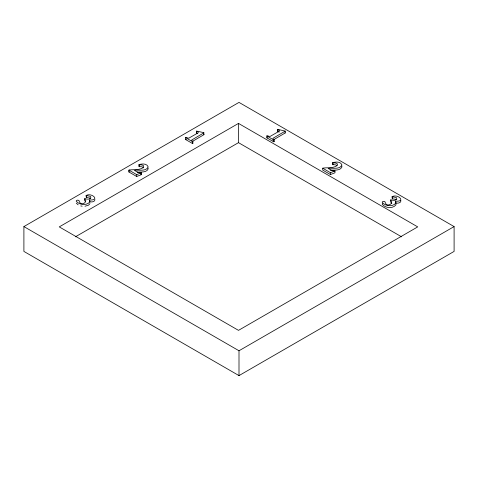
<?xml version="1.0" encoding="UTF-8"?>
<svg xmlns="http://www.w3.org/2000/svg" width="478" height="478" viewBox="0 0 478 478"><rect width="100%" height="100%" fill="white"/><g stroke="black" fill="none" stroke-linecap="round" stroke-linejoin="round"><path stroke-width="0.72" d="M94.985 199.696C94.704 202.069 91.441 202.098 89.625 201.841L89.625 199.977C100.494 200.581 91.758 192.317 86.1 195.49L86.333 197.629L88.46 197.617M197.336 133.505L196.452 133.26L196.625 131.097L203.676 132.609L203.992 134.659L192.281 141.5M196.452 133.26L196.625 131.097M279.206 132.065L277.694 131.552L277.867 129.389L285.235 131.091L285.235 132.95L273.524 139.797M277.694 131.552L277.867 129.389M89.995 203.628L88.561 205.14L84.988 206.239M382.705 203.419L382.257 204.315C385.328 208.139 392.844 208.94 395.981 204.835L395.611 201.184C406.479 201.794 397.744 193.524 392.085 196.697L392.319 198.842L396.059 199.344M23.9 226.584L239 102.394L454.1 226.584L454.1 251.416L239 375.606L23.9 251.416L23.9 226.584L239 350.768L454.1 226.584M128.964 170.156L129.179 170.031C133.9 169.32 139.522 170.425 143.591 167.396L143.687 165.986A3.388 1.954 0 0 0 140.311 164.814L138.973 164.647C141.954 163.631 146.991 163.321 148.204 166.947C146.089 171.841 138.429 169.559 134.378 170.347L138.668 172.719L141.237 172.851L141.237 174.715L136.702 176.484L128.964 172.02L128.964 170.156L136.702 174.619L141.237 172.851M203.992 132.794L191.803 139.958L191.702 140.532L192.873 141.452L192.873 143.316L192.514 143.525L185.595 139.528L185.595 137.664L185.954 137.461L188.714 138.214L198.286 132.735L197.964 131.91L196.452 131.396M128.964 172.02L129.179 170.031M185.595 139.528L186.306 139.522M85.239 201.28L84.654 200.646L84.654 198.782L84.994 198.591C86.823 199.266 89.243 199.559 90.76 198.065L90.73 196.816L90.073 196.273L86.1 195.49M185.595 137.664L192.514 141.661L192.873 141.452M238.492 123.408L59.26 226.889L238.492 330.364L417.724 226.889L238.492 123.408L238.492 142.659L401.61 236.831M75.381 236.831L238.492 142.659M285.235 131.091L273.046 138.25L272.944 138.823L274.115 139.749L274.115 141.608L273.757 141.817L266.838 137.819L266.838 135.955L267.196 135.752L269.956 136.505L279.528 131.026L279.206 130.207L277.694 129.693M266.838 137.819L267.549 137.813M266.838 135.955L273.757 139.952L274.115 139.749M322.722 168.226L322.931 168.107C327.651 167.396 333.274 168.495 337.343 165.466L337.438 164.062A3.388 1.954 0 0 0 334.062 162.884L332.724 162.723C335.705 161.707 340.742 161.391 341.961 165.018C339.84 169.911 332.18 167.629 328.129 168.417L332.419 170.795L334.988 170.927L334.988 172.791L330.453 174.56L322.722 170.09L322.722 168.226L330.453 172.695L334.988 170.927M391.817 203.724L390.64 201.859L390.64 199.995L390.98 199.798C392.808 200.479 395.228 200.772 396.746 199.278L396.716 198.029L396.059 197.48L392.085 196.697M138.973 164.647L138.973 166.511L140.311 166.679A3.388 1.954 0 0 1 143.687 167.85M332.724 162.723L332.724 164.587L334.062 164.749A3.388 1.954 0 0 1 336.763 165.34M137.162 172.17C140.622 171.745 146.716 172.946 148.204 168.812L148.025 168.065M330.22 170.252C333.835 169.756 340.318 171.214 341.961 166.882L341.776 166.141M395.611 203.048C397.445 203.425 401.4 203.108 400.857 200.419M80.758 205.916L82.144 206.197M89.332 197.808L90.73 198.681M284.918 132.77L285.235 132.95M273.816 141.434L274.115 141.608M203.676 134.473L203.992 134.659M192.574 143.143L192.873 143.316M141.237 174.715L140.891 174.512L140.891 172.654M78.153 204.829L76.271 203.102M390.64 199.995C394.344 202.797 388.279 206.992 385.889 203.957L384.832 201.543L383.195 201.363L382.286 201.955L382.257 202.451C385.328 206.275 392.844 207.076 395.981 202.971L395.611 201.184M84.654 198.782C88.358 201.585 82.294 205.785 79.904 202.75L78.852 200.336L77.209 200.157L76.301 200.748L76.271 201.244C79.342 205.062 86.859 205.869 89.995 201.764L89.625 199.977M272.944 140.687L273.225 141.034M392.319 196.978L392.319 198.842M332.957 163.004L332.957 164.862M330.453 172.695L330.453 174.56M273.757 139.952L273.757 141.817M239 350.768L239 375.606M192.514 141.661L192.514 143.525M139.206 164.928L139.206 166.792M136.702 174.619L136.702 176.484M86.333 195.771L86.333 197.629"/></g></svg>
